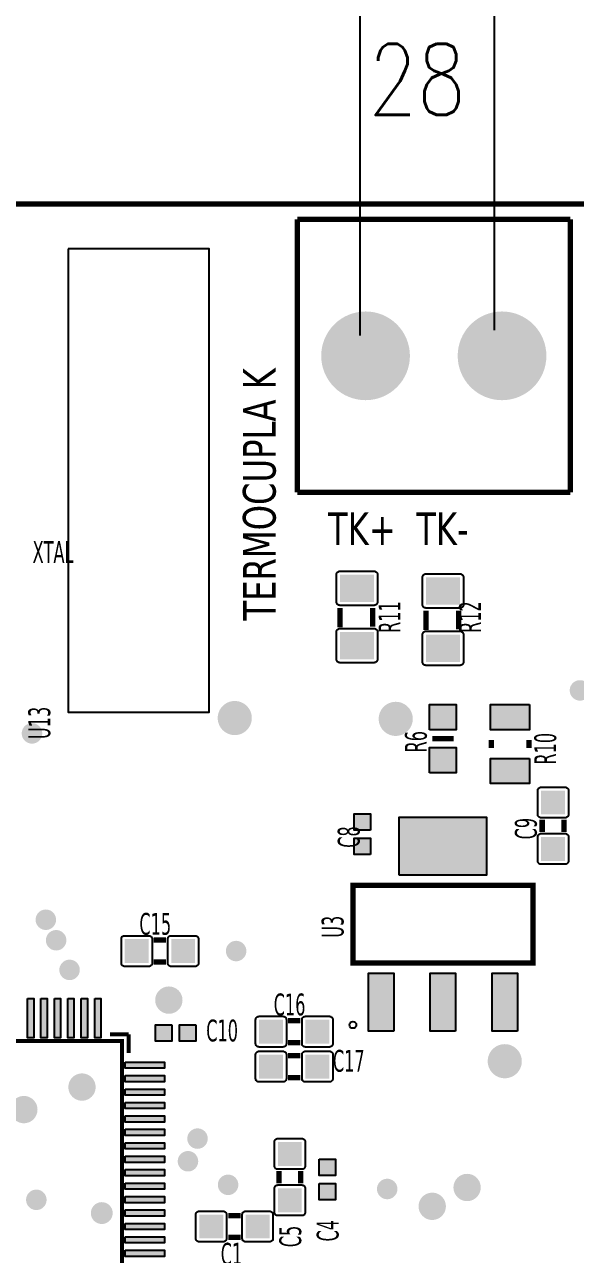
# Model space of a CAD drawing. Header units: millimetres. Extents: x 124 to 302, y 105 to 223.
# Drawn here: x 136.323 to 137.292, y 109.151 to 111.313 of the extents above; entities that cross this region are included whole.
import ezdxf
from ezdxf.enums import TextEntityAlignment as Align

# ---------------------------------------------------------------- set-up
doc = ezdxf.new("R2010")
doc.units = ezdxf.units.MM
for name, color, linetype in [('DESC', 250, 'Continuous'), ('WIREFIXED', 7, 'Continuous'), ('WIRES', 7, 'Continuous')]:
    doc.layers.add(name, color=color, linetype=linetype)
doc.styles.get("Standard").update_dxf_attribs({"font": 'tahoma.ttf'})
doc.styles.add('WD', font='romans.shx')

# ---------------------------------------------------------------- blocks, each defined once
blk = doc.blocks.new('RPAD')
blk.add_trace([(-0.5, -0.5), (-0.5, 0.5), (0.5, -0.5), (0.5, 0.5)])
blk = doc.blocks.new('EPAD')
at = {"const_width": 0.5}
blk.add_lwpolyline([(-0.25, 0, 1), (0.25, 0, 1)], format="xyb", close=True, dxfattribs=at)
blk = doc.blocks.new('oard')
for points, const_width in [([(155.9889, 119.4043), (162.6345, 119.4043), (162.6345, 122.5185), (155.9889, 122.5185), (155.9889, 119.4043)], 0.00787), ([(155.9889, 119.4043), (162.6345, 119.4043), (162.6345, 122.5185), (155.9889, 122.5185), (155.9889, 119.4043)], 0.00787), ([(155.9889, 119.4043), (162.6345, 119.4043), (162.6345, 122.5185), (155.9889, 122.5185), (155.9889, 119.4043)], 0.00787), ([(161.0668, 122.0961), (161.0668, 122.4961)], 0.00787), ([(161.4668, 122.4961), (161.0668, 122.4961)], 0.00787), ([(161.0668, 122.0961), (161.0668, 122.4961)], 0.00787), ([(161.4668, 122.4961), (161.0668, 122.4961)], 0.00787), ([(161.0668, 122.0961), (161.0668, 122.4961)], 0.00787), ([(161.4668, 122.4961), (161.0668, 122.4961)], 0.00787), ([(161.4668, 122.0961), (161.4668, 122.4961)], 0.00787), ([(161.4668, 122.0961), (161.4668, 122.4961)], 0.00787), ([(161.4668, 122.0961), (161.4668, 122.4961)], 0.00787), ([(161.4668, 122.0961), (161.0668, 122.0961)], 0.00787), ([(161.4668, 122.0961), (161.0668, 122.0961)], 0.00787), ([(161.4668, 122.0961), (161.0668, 122.0961)], 0.00787), ([(161.1292, 121.9265), (161.1292, 121.8985)], 0.00787), ([(161.1292, 121.9265), (161.1292, 121.8985)], 0.00787), ([(161.1292, 121.9265), (161.1292, 121.8985)], 0.00787), ([(161.1772, 121.9265), (161.1772, 121.8995)], 0.00787), ([(161.1772, 121.9265), (161.1772, 121.8995)], 0.00787), ([(161.1772, 121.9265), (161.1772, 121.8995)], 0.00787), ([(161.2552, 121.9226), (161.2552, 121.8946)], 0.00787), ([(161.2552, 121.9226), (161.2552, 121.8946)], 0.00787), ([(161.2552, 121.9226), (161.2552, 121.8946)], 0.00787), ([(161.3032, 121.9226), (161.3032, 121.8956)], 0.00787), ([(161.3032, 121.9226), (161.3032, 121.8956)], 0.00787), ([(161.3032, 121.9226), (161.3032, 121.8956)], 0.00787), ([(161.2645, 121.735), (161.296, 121.735)], 0.00787), ([(161.2645, 121.735), (161.296, 121.735)], 0.00787), ([(161.2645, 121.735), (161.296, 121.735)], 0.00787), ([(161.3511, 121.7331), (161.3511, 121.7213)], 0.00787), ([(161.3511, 121.7331), (161.3511, 121.7213)], 0.00787), ([(161.3511, 121.7331), (161.3511, 121.7213)], 0.00787), ([(161.4062, 121.7331), (161.4062, 121.7213)], 0.00787), ([(161.4062, 121.7331), (161.4062, 121.7213)], 0.00787), ([(161.4062, 121.7331), (161.4062, 121.7213)], 0.00787), ([(161.4256, 121.5986), (161.4256, 121.6166)], 0.00787), ([(161.4256, 121.5986), (161.4256, 121.6166)], 0.00787), ([(161.4256, 121.5986), (161.4256, 121.6166)], 0.00787), ([(161.4576, 121.5986), (161.4576, 121.6166)], 0.00787), ([(161.4576, 121.5986), (161.4576, 121.6166)], 0.00787), ([(161.4576, 121.5986), (161.4576, 121.6166)], 0.00787), ([(161.4121, 121.4063), (161.4121, 121.5205), (161.1483, 121.5205), (161.1483, 121.4063), (161.4121, 121.4063)], 0.00787), ([(161.4121, 121.4063), (161.4121, 121.5205), (161.1483, 121.5205), (161.1483, 121.4063), (161.4121, 121.4063)], 0.00787), ([(161.4121, 121.4063), (161.4121, 121.5205), (161.1483, 121.5205), (161.1483, 121.4063), (161.4121, 121.4063)], 0.00787), ([(160.8564, 121.44), (160.8744, 121.44)], 0.00787), ([(160.8564, 121.44), (160.8744, 121.44)], 0.00787), ([(160.8564, 121.44), (160.8744, 121.44)], 0.00787), ([(160.8564, 121.408), (160.8744, 121.408)], 0.00787), ([(160.8564, 121.408), (160.8744, 121.408)], 0.00787), ([(160.8564, 121.408), (160.8744, 121.408)], 0.00787), ([(161.0532, 121.3219), (161.0712, 121.3219)], 0.00787), ([(161.0532, 121.3219), (161.0712, 121.3219)], 0.00787), ([(161.0532, 121.3219), (161.0712, 121.3219)], 0.00787), ([(160.8196, 121.302), (160.792, 121.302)], 0.006), ([(160.8196, 121.302), (160.792, 121.302)], 0.006), ([(160.8196, 121.302), (160.792, 121.302)], 0.006), ([(160.8196, 121.2744), (160.8196, 121.302)], 0.006), ([(160.8196, 121.2744), (160.8196, 121.302)], 0.006), ([(160.8196, 121.2744), (160.8196, 121.302)], 0.006), ([(160.2664, 121.2921), (160.2664, 120.7488), (160.8097, 120.7488), (160.8097, 121.2921), (160.2664, 121.2921)], 0.006), ([(160.2664, 121.2921), (160.2664, 120.7488), (160.8097, 120.7488), (160.8097, 121.2921), (160.2664, 121.2921)], 0.006), ([(160.2664, 121.2921), (160.2664, 120.7488), (160.8097, 120.7488), (160.8097, 121.2921), (160.2664, 121.2921)], 0.006), ([(161.0532, 121.2899), (161.0712, 121.2899)], 0.00787), ([(161.0532, 121.2899), (161.0712, 121.2899)], 0.00787), ([(161.0532, 121.2899), (161.0712, 121.2899)], 0.00787), ([(161.0532, 121.2707), (161.0712, 121.2707)], 0.00787), ([(161.0532, 121.2707), (161.0712, 121.2707)], 0.00787), ([(161.0532, 121.2707), (161.0712, 121.2707)], 0.00787), ([(161.0532, 121.2387), (161.0712, 121.2387)], 0.00787), ([(161.0532, 121.2387), (161.0712, 121.2387)], 0.00787), ([(161.0532, 121.2387), (161.0712, 121.2387)], 0.00787), ([(161.0398, 121.1018), (161.0398, 121.0838)], 0.00787), ([(161.0398, 121.1018), (161.0398, 121.0838)], 0.00787), ([(161.0398, 121.1018), (161.0398, 121.0838)], 0.00787), ([(161.0718, 121.1018), (161.0718, 121.0838)], 0.00787), ([(161.0718, 121.1018), (161.0718, 121.0838)], 0.00787), ([(161.0718, 121.1018), (161.0718, 121.0838)], 0.00787), ([(160.9836, 121.0365), (160.9656, 121.0365)], 0.00787), ([(160.9836, 121.0365), (160.9656, 121.0365)], 0.00787), ([(160.9836, 121.0365), (160.9656, 121.0365)], 0.00787), ([(160.9836, 121.0045), (160.9656, 121.0045)], 0.00787), ([(160.9836, 121.0045), (160.9656, 121.0045)], 0.00787), ([(160.9836, 121.0045), (160.9656, 121.0045)], 0.00787)]:
    blk.add_lwpolyline(points, dxfattribs=dict(const_width=const_width))
blk.add_lwpolyline([(160.7307, 122.4531), (160.7307, 121.7741), (160.9374, 121.7741), (160.9374, 122.4531), (160.7307, 122.4531)])
for points in [[(161.1842, 121.9755), (161.1842, 121.9355), (161.1841, 121.9345), (161.1838, 121.9335), (161.1834, 121.9327), (161.1828, 121.9319), (161.182, 121.9313), (161.1812, 121.9309), (161.1803, 121.9306), (161.1792, 121.9305), (161.1292, 121.9305), (161.1282, 121.9306), (161.1273, 121.9309), (161.1264, 121.9313), (161.1257, 121.9319), (161.1251, 121.9327), (161.1246, 121.9335), (161.1243, 121.9345), (161.1242, 121.9355), (161.1242, 121.9755), (161.1243, 121.9765), (161.1246, 121.9775), (161.1251, 121.9783), (161.1257, 121.9791), (161.1264, 121.9797), (161.1273, 121.9801), (161.1282, 121.9804), (161.1292, 121.9805), (161.1792, 121.9805), (161.1803, 121.9804), (161.1812, 121.9801), (161.182, 121.9797), (161.1828, 121.9791), (161.1834, 121.9783), (161.1838, 121.9775), (161.1841, 121.9765), (161.1842, 121.9755)], [(161.3102, 121.9716), (161.3102, 121.9316), (161.3101, 121.9305), (161.3098, 121.9296), (161.3094, 121.9287), (161.3088, 121.928), (161.308, 121.9274), (161.3072, 121.927), (161.3062, 121.9267), (161.3052, 121.9266), (161.2552, 121.9266), (161.2542, 121.9267), (161.2532, 121.927), (161.2524, 121.9274), (161.2517, 121.928), (161.2511, 121.9287), (161.2506, 121.9296), (161.2503, 121.9305), (161.2502, 121.9316), (161.2502, 121.9716), (161.2503, 121.9726), (161.2506, 121.9735), (161.2511, 121.9744), (161.2517, 121.9751), (161.2524, 121.9757), (161.2532, 121.9762), (161.2542, 121.9765), (161.2552, 121.9766), (161.3052, 121.9766), (161.3062, 121.9765), (161.3072, 121.9762), (161.308, 121.9757), (161.3088, 121.9751), (161.3094, 121.9744), (161.3098, 121.9735), (161.3101, 121.9726), (161.3102, 121.9716)], [(161.1842, 121.8915), (161.1842, 121.8515), (161.1841, 121.8505), (161.1838, 121.8495), (161.1834, 121.8487), (161.1828, 121.8479), (161.182, 121.8473), (161.1812, 121.8469), (161.1803, 121.8466), (161.1792, 121.8465), (161.1292, 121.8465), (161.1282, 121.8466), (161.1273, 121.8469), (161.1264, 121.8473), (161.1257, 121.8479), (161.1251, 121.8487), (161.1246, 121.8495), (161.1243, 121.8505), (161.1242, 121.8515), (161.1242, 121.8915), (161.1243, 121.8925), (161.1246, 121.8935), (161.1251, 121.8943), (161.1257, 121.8951), (161.1264, 121.8957), (161.1273, 121.8961), (161.1282, 121.8964), (161.1292, 121.8965), (161.1792, 121.8965), (161.1803, 121.8964), (161.1812, 121.8961), (161.182, 121.8957), (161.1828, 121.8951), (161.1834, 121.8943), (161.1838, 121.8935), (161.1841, 121.8925), (161.1842, 121.8915)], [(161.3102, 121.8876), (161.3102, 121.8476), (161.3101, 121.8465), (161.3098, 121.8456), (161.3094, 121.8447), (161.3088, 121.844), (161.308, 121.8434), (161.3072, 121.843), (161.3062, 121.8427), (161.3052, 121.8426), (161.2552, 121.8426), (161.2542, 121.8427), (161.2532, 121.843), (161.2524, 121.8434), (161.2517, 121.844), (161.2511, 121.8447), (161.2506, 121.8456), (161.2503, 121.8465), (161.2502, 121.8476), (161.2502, 121.8876), (161.2503, 121.8886), (161.2506, 121.8895), (161.2511, 121.8904), (161.2517, 121.8911), (161.2524, 121.8917), (161.2532, 121.8922), (161.2542, 121.8925), (161.2552, 121.8926), (161.3052, 121.8926), (161.3062, 121.8925), (161.3072, 121.8922), (161.308, 121.8917), (161.3088, 121.8911), (161.3094, 121.8904), (161.3098, 121.8895), (161.3101, 121.8886), (161.3102, 121.8876)], [(161.2607, 121.748), (161.2607, 121.785), (161.2997, 121.785), (161.2997, 121.748), (161.2607, 121.748)], [(161.4071, 121.785), (161.4071, 121.748), (161.3501, 121.748), (161.3501, 121.785), (161.4071, 121.785)], [(161.2607, 121.685), (161.2607, 121.722), (161.2997, 121.722), (161.2997, 121.685), (161.2607, 121.685)], [(161.4071, 121.7063), (161.4071, 121.6693), (161.3501, 121.6693), (161.3501, 121.7063), (161.4071, 121.7063)], [(161.4191, 121.6241), (161.4191, 121.6591), (161.4192, 121.6601), (161.4195, 121.6611), (161.42, 121.6619), (161.4206, 121.6627), (161.4213, 121.6633), (161.4222, 121.6637), (161.4231, 121.664), (161.4241, 121.6641), (161.4591, 121.6641), (161.4602, 121.664), (161.4611, 121.6637), (161.4619, 121.6633), (161.4627, 121.6627), (161.4633, 121.6619), (161.4637, 121.6611), (161.464, 121.6601), (161.4641, 121.6591), (161.4641, 121.6241), (161.464, 121.6231), (161.4637, 121.6221), (161.4633, 121.6213), (161.4627, 121.6206), (161.4619, 121.62), (161.4611, 121.6195), (161.4602, 121.6192), (161.4591, 121.6191), (161.4241, 121.6191), (161.4231, 121.6192), (161.4222, 121.6195), (161.4213, 121.62), (161.4206, 121.6206), (161.42, 121.6213), (161.4195, 121.6221), (161.4192, 121.6231), (161.4191, 121.6241)], [(161.1741, 121.601), (161.1501, 121.601), (161.1501, 121.625), (161.1741, 121.625), (161.1741, 121.601)], [(161.2162, 121.5351), (161.2162, 121.6201), (161.3442, 121.6201), (161.3442, 121.5351), (161.2162, 121.5351)], [(161.4191, 121.5561), (161.4191, 121.5911), (161.4192, 121.5921), (161.4195, 121.5931), (161.42, 121.5939), (161.4206, 121.5947), (161.4213, 121.5953), (161.4222, 121.5957), (161.4231, 121.596), (161.4241, 121.5961), (161.4591, 121.5961), (161.4602, 121.596), (161.4611, 121.5957), (161.4619, 121.5953), (161.4627, 121.5947), (161.4633, 121.5939), (161.4637, 121.5931), (161.464, 121.5921), (161.4641, 121.5911), (161.4641, 121.5561), (161.464, 121.5551), (161.4637, 121.5541), (161.4633, 121.5533), (161.4627, 121.5526), (161.4619, 121.552), (161.4611, 121.5515), (161.4602, 121.5512), (161.4591, 121.5511), (161.4241, 121.5511), (161.4231, 121.5512), (161.4222, 121.5515), (161.4213, 121.552), (161.4206, 121.5526), (161.42, 121.5533), (161.4195, 121.5541), (161.4192, 121.5551), (161.4191, 121.5561)], [(161.1741, 121.5656), (161.1501, 121.5656), (161.1501, 121.5896), (161.1741, 121.5896), (161.1741, 121.5656)], [(160.8139, 121.4465), (160.8489, 121.4465), (160.8499, 121.4464), (160.8509, 121.4461), (160.8517, 121.4457), (160.8524, 121.4451), (160.8531, 121.4443), (160.8535, 121.4435), (160.8538, 121.4425), (160.8539, 121.4415), (160.8539, 121.4065), (160.8538, 121.4055), (160.8535, 121.4045), (160.8531, 121.4037), (160.8524, 121.403), (160.8517, 121.4023), (160.8509, 121.4019), (160.8499, 121.4016), (160.8489, 121.4015), (160.8139, 121.4015), (160.8129, 121.4016), (160.8119, 121.4019), (160.8111, 121.4023), (160.8103, 121.403), (160.8097, 121.4037), (160.8093, 121.4045), (160.809, 121.4055), (160.8089, 121.4065), (160.8089, 121.4415), (160.809, 121.4425), (160.8093, 121.4435), (160.8097, 121.4443), (160.8103, 121.4451), (160.8111, 121.4457), (160.8119, 121.4461), (160.8129, 121.4464), (160.8139, 121.4465)], [(160.8819, 121.4465), (160.9169, 121.4465), (160.9179, 121.4464), (160.9189, 121.4461), (160.9197, 121.4457), (160.9204, 121.4451), (160.9211, 121.4443), (160.9215, 121.4435), (160.9218, 121.4425), (160.9219, 121.4415), (160.9219, 121.4065), (160.9218, 121.4055), (160.9215, 121.4045), (160.9211, 121.4037), (160.9204, 121.403), (160.9197, 121.4023), (160.9189, 121.4019), (160.9179, 121.4016), (160.9169, 121.4015), (160.8819, 121.4015), (160.8809, 121.4016), (160.8799, 121.4019), (160.8791, 121.4023), (160.8783, 121.403), (160.8777, 121.4037), (160.8773, 121.4045), (160.877, 121.4055), (160.8769, 121.4065), (160.8769, 121.4415), (160.877, 121.4425), (160.8773, 121.4435), (160.8777, 121.4443), (160.8783, 121.4451), (160.8791, 121.4457), (160.8799, 121.4461), (160.8809, 121.4464), (160.8819, 121.4465)], [(161.2082, 121.3067), (161.1712, 121.3067), (161.1712, 121.3917), (161.2082, 121.3917), (161.2082, 121.3067)], [(161.2987, 121.3067), (161.2617, 121.3067), (161.2617, 121.3917), (161.2987, 121.3917), (161.2987, 121.3067)], [(161.3893, 121.3067), (161.3523, 121.3067), (161.3523, 121.3917), (161.3893, 121.3917), (161.3893, 121.3067)], [(160.6714, 121.3543), (160.6804, 121.3543), (160.6804, 121.2968), (160.6714, 121.2968), (160.6714, 121.3543)], [(160.6911, 121.3543), (160.7001, 121.3543), (160.7001, 121.2968), (160.6911, 121.2968), (160.6911, 121.3543)], [(160.7108, 121.3543), (160.7198, 121.3543), (160.7198, 121.2968), (160.7108, 121.2968), (160.7108, 121.3543)], [(160.7304, 121.3543), (160.7394, 121.3543), (160.7394, 121.2968), (160.7304, 121.2968), (160.7304, 121.3543)], [(160.7501, 121.3543), (160.7591, 121.3543), (160.7591, 121.2968), (160.7501, 121.2968), (160.7501, 121.3543)], [(160.7698, 121.3543), (160.7788, 121.3543), (160.7788, 121.2968), (160.7698, 121.2968), (160.7698, 121.3543)], [(161.0107, 121.3284), (161.0457, 121.3284), (161.0468, 121.3283), (161.0477, 121.328), (161.0486, 121.3276), (161.0493, 121.327), (161.0499, 121.3262), (161.0504, 121.3254), (161.0506, 121.3244), (161.0507, 121.3234), (161.0507, 121.2884), (161.0506, 121.2874), (161.0504, 121.2864), (161.0499, 121.2856), (161.0493, 121.2848), (161.0486, 121.2842), (161.0477, 121.2838), (161.0468, 121.2835), (161.0457, 121.2834), (161.0107, 121.2834), (161.0097, 121.2835), (161.0088, 121.2838), (161.0079, 121.2842), (161.0072, 121.2848), (161.0066, 121.2856), (161.0061, 121.2864), (161.0058, 121.2874), (161.0057, 121.2884), (161.0057, 121.3234), (161.0058, 121.3244), (161.0061, 121.3254), (161.0066, 121.3262), (161.0072, 121.327), (161.0079, 121.3276), (161.0088, 121.328), (161.0097, 121.3283), (161.0107, 121.3284)], [(161.0787, 121.3284), (161.1137, 121.3284), (161.1148, 121.3283), (161.1157, 121.328), (161.1166, 121.3276), (161.1173, 121.327), (161.1179, 121.3262), (161.1184, 121.3254), (161.1186, 121.3244), (161.1187, 121.3234), (161.1187, 121.2884), (161.1186, 121.2874), (161.1184, 121.2864), (161.1179, 121.2856), (161.1173, 121.2848), (161.1166, 121.2842), (161.1157, 121.2838), (161.1148, 121.2835), (161.1137, 121.2834), (161.0787, 121.2834), (161.0777, 121.2835), (161.0768, 121.2838), (161.0759, 121.2842), (161.0752, 121.2848), (161.0746, 121.2856), (161.0741, 121.2864), (161.0738, 121.2874), (161.0737, 121.2884), (161.0737, 121.3234), (161.0738, 121.3244), (161.0741, 121.3254), (161.0746, 121.3262), (161.0752, 121.327), (161.0759, 121.3276), (161.0768, 121.328), (161.0777, 121.3283), (161.0787, 121.3284)], [(160.8828, 121.3159), (160.8828, 121.2919), (160.8588, 121.2919), (160.8588, 121.3159), (160.8828, 121.3159)], [(160.9182, 121.3159), (160.9182, 121.2919), (160.8942, 121.2919), (160.8942, 121.3159), (160.9182, 121.3159)], [(161.0107, 121.2772), (161.0457, 121.2772), (161.0468, 121.2771), (161.0477, 121.2768), (161.0486, 121.2764), (161.0493, 121.2758), (161.0499, 121.275), (161.0504, 121.2742), (161.0506, 121.2732), (161.0507, 121.2722), (161.0507, 121.2372), (161.0506, 121.2362), (161.0504, 121.2352), (161.0499, 121.2344), (161.0493, 121.2337), (161.0486, 121.2331), (161.0477, 121.2326), (161.0468, 121.2323), (161.0457, 121.2322), (161.0107, 121.2322), (161.0097, 121.2323), (161.0088, 121.2326), (161.0079, 121.2331), (161.0072, 121.2337), (161.0066, 121.2344), (161.0061, 121.2352), (161.0058, 121.2362), (161.0057, 121.2372), (161.0057, 121.2722), (161.0058, 121.2732), (161.0061, 121.2742), (161.0066, 121.275), (161.0072, 121.2758), (161.0079, 121.2764), (161.0088, 121.2768), (161.0097, 121.2771), (161.0107, 121.2772)], [(161.0787, 121.2772), (161.1137, 121.2772), (161.1148, 121.2771), (161.1157, 121.2768), (161.1166, 121.2764), (161.1173, 121.2758), (161.1179, 121.275), (161.1184, 121.2742), (161.1186, 121.2732), (161.1187, 121.2722), (161.1187, 121.2372), (161.1186, 121.2362), (161.1184, 121.2352), (161.1179, 121.2344), (161.1173, 121.2337), (161.1166, 121.2331), (161.1157, 121.2326), (161.1148, 121.2323), (161.1137, 121.2322), (161.0787, 121.2322), (161.0777, 121.2323), (161.0768, 121.2326), (161.0759, 121.2331), (161.0752, 121.2337), (161.0746, 121.2344), (161.0741, 121.2352), (161.0738, 121.2362), (161.0737, 121.2372), (161.0737, 121.2722), (161.0738, 121.2732), (161.0741, 121.2742), (161.0746, 121.275), (161.0752, 121.2758), (161.0759, 121.2764), (161.0768, 121.2768), (161.0777, 121.2771), (161.0787, 121.2772)], [(160.8145, 121.2612), (160.872, 121.2612), (160.872, 121.2522), (160.8145, 121.2522), (160.8145, 121.2612)], [(160.8145, 121.2415), (160.872, 121.2415), (160.872, 121.2325), (160.8145, 121.2325), (160.8145, 121.2415)], [(160.8145, 121.2218), (160.872, 121.2218), (160.872, 121.2128), (160.8145, 121.2128), (160.8145, 121.2218)], [(160.8145, 121.2021), (160.872, 121.2021), (160.872, 121.1931), (160.8145, 121.1931), (160.8145, 121.2021)], [(160.8145, 121.1824), (160.872, 121.1824), (160.872, 121.1734), (160.8145, 121.1734), (160.8145, 121.1824)], [(160.8145, 121.1628), (160.872, 121.1628), (160.872, 121.1538), (160.8145, 121.1538), (160.8145, 121.1628)], [(160.8145, 121.1431), (160.872, 121.1431), (160.872, 121.1341), (160.8145, 121.1341), (160.8145, 121.1431)], [(161.0783, 121.1443), (161.0783, 121.1093), (161.0782, 121.1082), (161.0779, 121.1073), (161.0775, 121.1064), (161.0769, 121.1057), (161.0761, 121.1051), (161.0753, 121.1046), (161.0743, 121.1044), (161.0733, 121.1043), (161.0383, 121.1043), (161.0373, 121.1044), (161.0363, 121.1046), (161.0355, 121.1051), (161.0347, 121.1057), (161.0341, 121.1064), (161.0337, 121.1073), (161.0334, 121.1082), (161.0333, 121.1093), (161.0333, 121.1443), (161.0334, 121.1453), (161.0337, 121.1462), (161.0341, 121.1471), (161.0347, 121.1478), (161.0355, 121.1484), (161.0363, 121.1489), (161.0373, 121.1492), (161.0383, 121.1493), (161.0733, 121.1493), (161.0743, 121.1492), (161.0753, 121.1489), (161.0761, 121.1484), (161.0769, 121.1478), (161.0775, 121.1471), (161.0779, 121.1462), (161.0782, 121.1453), (161.0783, 121.1443)], [(160.8145, 121.1234), (160.872, 121.1234), (160.872, 121.1144), (160.8145, 121.1144), (160.8145, 121.1234)], [(161.0989, 121.1191), (161.1229, 121.1191), (161.1229, 121.0951), (161.0989, 121.0951), (161.0989, 121.1191)], [(160.8145, 121.1037), (160.872, 121.1037), (160.872, 121.0947), (160.8145, 121.0947), (160.8145, 121.1037)], [(160.8145, 121.084), (160.872, 121.084), (160.872, 121.075), (160.8145, 121.075), (160.8145, 121.084)], [(161.0783, 121.0763), (161.0783, 121.0413), (161.0782, 121.0402), (161.0779, 121.0393), (161.0775, 121.0384), (161.0769, 121.0377), (161.0761, 121.0371), (161.0753, 121.0366), (161.0743, 121.0364), (161.0733, 121.0363), (161.0383, 121.0363), (161.0373, 121.0364), (161.0363, 121.0366), (161.0355, 121.0371), (161.0347, 121.0377), (161.0341, 121.0384), (161.0337, 121.0393), (161.0334, 121.0402), (161.0333, 121.0413), (161.0333, 121.0763), (161.0334, 121.0773), (161.0337, 121.0782), (161.0341, 121.0791), (161.0347, 121.0798), (161.0355, 121.0804), (161.0363, 121.0809), (161.0373, 121.0812), (161.0383, 121.0813), (161.0733, 121.0813), (161.0743, 121.0812), (161.0753, 121.0809), (161.0761, 121.0804), (161.0769, 121.0798), (161.0775, 121.0791), (161.0779, 121.0782), (161.0782, 121.0773), (161.0783, 121.0763)], [(161.0989, 121.0836), (161.1229, 121.0836), (161.1229, 121.0596), (161.0989, 121.0596), (161.0989, 121.0836)], [(160.8145, 121.0643), (160.872, 121.0643), (160.872, 121.0553), (160.8145, 121.0553), (160.8145, 121.0643)], [(160.8145, 121.0446), (160.872, 121.0446), (160.872, 121.0356), (160.8145, 121.0356), (160.8145, 121.0446)], [(160.9581, 120.998), (160.9231, 120.998), (160.922, 120.9981), (160.9211, 120.9984), (160.9202, 120.9988), (160.9195, 120.9994), (160.9189, 121.0001), (160.9184, 121.001), (160.9182, 121.0019), (160.9181, 121.003), (160.9181, 121.038), (160.9182, 121.039), (160.9184, 121.0399), (160.9189, 121.0408), (160.9195, 121.0415), (160.9202, 121.0421), (160.9211, 121.0426), (160.922, 121.0429), (160.9231, 121.043), (160.9581, 121.043), (160.9591, 121.0429), (160.96, 121.0426), (160.9609, 121.0421), (160.9616, 121.0415), (160.9622, 121.0408), (160.9627, 121.0399), (160.963, 121.039), (160.9631, 121.038), (160.9631, 121.003), (160.963, 121.0019), (160.9627, 121.001), (160.9622, 121.0001), (160.9616, 120.9994), (160.9609, 120.9988), (160.96, 120.9984), (160.9591, 120.9981), (160.9581, 120.998)], [(161.0261, 120.998), (160.9911, 120.998), (160.99, 120.9981), (160.9891, 120.9984), (160.9882, 120.9988), (160.9875, 120.9994), (160.9869, 121.0001), (160.9864, 121.001), (160.9862, 121.0019), (160.9861, 121.003), (160.9861, 121.038), (160.9862, 121.039), (160.9864, 121.0399), (160.9869, 121.0408), (160.9875, 121.0415), (160.9882, 121.0421), (160.9891, 121.0426), (160.99, 121.0429), (160.9911, 121.043), (161.0261, 121.043), (161.0271, 121.0429), (161.028, 121.0426), (161.0289, 121.0421), (161.0296, 121.0415), (161.0302, 121.0408), (161.0307, 121.0399), (161.031, 121.039), (161.0311, 121.038), (161.0311, 121.003), (161.031, 121.0019), (161.0307, 121.001), (161.0302, 121.0001), (161.0296, 120.9994), (161.0289, 120.9988), (161.028, 120.9984), (161.0271, 120.9981), (161.0261, 120.998)], [(160.8145, 121.025), (160.872, 121.025), (160.872, 121.016), (160.8145, 121.016), (160.8145, 121.025)], [(160.8145, 121.0053), (160.872, 121.0053), (160.872, 120.9963), (160.8145, 120.9963), (160.8145, 121.0053)], [(160.8145, 120.9856), (160.872, 120.9856), (160.872, 120.9766), (160.8145, 120.9766), (160.8145, 120.9856)]]:
    blk.add_lwpolyline(points, close=True)
blk.add_circle((161.1483, 121.3157), 0.00492)
blk.add_circle((161.1483, 121.3157), 0.00492)
blk.add_circle((161.1483, 121.3157), 0.00492)
for name, p, xscale, yscale in [('EPAD', (161.1668, 122.2961), 0.13, 0.13), ('EPAD', (161.3668, 122.2961), 0.13, 0.13), ('EPAD', (161.481, 121.8059), 0.03, 0.03), ('EPAD', (160.9751, 121.7654), 0.05, 0.05), ('EPAD', (161.211, 121.7642), 0.05, 0.05), ('EPAD', (160.6779, 121.7429), 0.03, 0.03), ('EPAD', (160.6982, 121.4699), 0.03, 0.03), ('EPAD', (160.7133, 121.4398), 0.03, 0.03), ('RPAD', (160.8314, 121.424), 0.035, 0.035), ('RPAD', (160.8994, 121.424), 0.035, 0.035), ('EPAD', (160.9771, 121.424), 0.03, 0.03), ('EPAD', (160.733, 121.3964), 0.03, 0.03), ('EPAD', (160.8785, 121.3521), 0.04, 0.04), ('RPAD', (160.6759, 121.3256), 0.009, 0.0575), ('RPAD', (160.6956, 121.3256), 0.009, 0.0575), ('RPAD', (160.7153, 121.3256), 0.009, 0.0575), ('RPAD', (160.7349, 121.3256), 0.009, 0.0575), ('RPAD', (160.7546, 121.3256), 0.009, 0.0575), ('RPAD', (160.7743, 121.3256), 0.009, 0.0575), ('RPAD', (161.0282, 121.3059), 0.035, 0.035), ('RPAD', (161.0962, 121.3059), 0.035, 0.035), ('EPAD', (161.3708, 121.2626), 0.05, 0.05), ('RPAD', (161.0282, 121.2547), 0.035, 0.035), ('RPAD', (161.0962, 121.2547), 0.035, 0.035), ('RPAD', (160.8432, 121.2567), 0.0575, 0.009), ('EPAD', (160.7512, 121.2247), 0.04, 0.04), ('RPAD', (160.8432, 121.237), 0.0575, 0.009), ('RPAD', (160.8432, 121.2173), 0.0575, 0.009), ('EPAD', (160.666, 121.1917), 0.04, 0.04), ('RPAD', (160.8432, 121.1976), 0.0575, 0.009), ('RPAD', (160.8432, 121.1779), 0.0575, 0.009), ('RPAD', (160.8432, 121.1583), 0.0575, 0.009), ('EPAD', (160.9205, 121.1492), 0.03, 0.03), ('RPAD', (160.8432, 121.1386), 0.0575, 0.009), ('RPAD', (160.8432, 121.1189), 0.0575, 0.009), ('EPAD', (160.9065, 121.116), 0.03, 0.03), ('RPAD', (161.1109, 121.1071), 0.024, 0.024), ('RPAD', (160.8432, 121.0992), 0.0575, 0.009), ('EPAD', (160.9653, 121.0815), 0.03, 0.03), ('EPAD', (161.1985, 121.0754), 0.03, 0.03), ('EPAD', (161.3156, 121.0776), 0.04, 0.04), ('EPAD', (160.6843, 121.0595), 0.03, 0.03), ('RPAD', (160.8432, 121.0795), 0.0575, 0.009), ('RPAD', (161.1109, 121.0716), 0.024, 0.024), ('EPAD', (161.2645, 121.05), 0.04, 0.04), ('EPAD', (160.7802, 121.0401), 0.032, 0.032), ('RPAD', (160.8432, 121.0598), 0.0575, 0.009), ('RPAD', (160.8432, 121.0401), 0.0575, 0.009), ('RPAD', (160.8432, 121.0205), 0.0575, 0.009), ('RPAD', (160.8432, 121.0008), 0.0575, 0.009), ('RPAD', (160.8432, 120.9811), 0.0575, 0.009)]:
    blk.add_blockref(name, p, dxfattribs=dict(xscale=xscale, yscale=yscale))
for p, xscale, yscale, rotation in [((161.1542, 121.9555), 0.04, 0.05, 270), ((161.2802, 121.9516), 0.04, 0.05, 270), ((161.1542, 121.8715), 0.04, 0.05, 270), ((161.2802, 121.8676), 0.04, 0.05, 270), ((161.2802, 121.7665), 0.037, 0.039, 90), ((161.3786, 121.7665), 0.037, 0.057, 270), ((161.2802, 121.7035), 0.037, 0.039, 90), ((161.3786, 121.6878), 0.037, 0.057, 270), ((161.4416, 121.6416), 0.035, 0.035, 90), ((161.1621, 121.613), 0.024, 0.024, 180), ((161.2802, 121.5776), 0.085, 0.128, 90), ((161.4416, 121.5736), 0.035, 0.035, 90), ((161.1621, 121.5776), 0.024, 0.024, 180), ((161.1897, 121.3492), 0.037, 0.085, 180), ((161.2802, 121.3492), 0.037, 0.085, 180), ((161.3708, 121.3492), 0.037, 0.085, 180), ((160.8708, 121.3039), 0.024, 0.024, 270), ((160.9062, 121.3039), 0.024, 0.024, 270), ((161.0558, 121.1268), 0.035, 0.035, 270), ((161.0558, 121.0588), 0.035, 0.035, 270), ((160.9406, 121.0205), 0.035, 0.035, 180), ((161.0086, 121.0205), 0.035, 0.035, 180)]:
    blk.add_blockref('RPAD', p, dxfattribs=dict(xscale=xscale, yscale=yscale, rotation=rotation))
for s, height, width, p in [('TERMOCUPLA K', 0.048, 0.833333, (161.035, 121.9083)), ('TERMOCUPLA K', 0.048, 0.833333, (161.035, 121.9083)), ('TERMOCUPLA K', 0.048, 0.833333, (161.035, 121.9083)), ('R11', 0.032, 0.625, (161.2178, 121.8901)), ('R11', 0.032, 0.625, (161.2178, 121.8901)), ('R11', 0.032, 0.625, (161.2178, 121.8901)), ('R12', 0.032, 0.625, (161.3359, 121.8901)), ('R12', 0.032, 0.625, (161.3359, 121.8901)), ('R12', 0.032, 0.625, (161.3359, 121.8901)), ('U13', 0.032, 0.625, (160.7046, 121.7346)), ('U13', 0.032, 0.625, (160.7046, 121.7346)), ('U13', 0.032, 0.625, (160.7046, 121.7346)), ('R6', 0.032, 0.625, (161.2565, 121.715)), ('R6', 0.032, 0.625, (161.2565, 121.715)), ('R6', 0.032, 0.625, (161.2565, 121.715)), ('R10', 0.032, 0.625, (161.4461, 121.6972)), ('R10', 0.032, 0.625, (161.4461, 121.6972)), ('R10', 0.032, 0.625, (161.4461, 121.6972)), ('C9', 0.032, 0.625, (161.4177, 121.5876)), ('C9', 0.032, 0.625, (161.4177, 121.5876)), ('C9', 0.032, 0.625, (161.4177, 121.5876)), ('C8', 0.032, 0.625, (161.1581, 121.5753)), ('C8', 0.032, 0.625, (161.1581, 121.5753)), ('C8', 0.032, 0.625, (161.1581, 121.5753)), ('U3', 0.032, 0.625, (161.1345, 121.4434)), ('U3', 0.032, 0.625, (161.1345, 121.4434)), ('U3', 0.032, 0.625, (161.1345, 121.4434)), ('C5', 0.032, 0.625, (161.0724, 120.9901)), ('C5', 0.032, 0.625, (161.0724, 120.9901)), ('C5', 0.032, 0.625, (161.0724, 120.9901)), ('C4', 0.032, 0.625, (161.1272, 120.9985)), ('C4', 0.032, 0.625, (161.1272, 120.9985)), ('C4', 0.032, 0.625, (161.1272, 120.9985))]:
    blk.add_text(s, height=height, rotation=90, dxfattribs=dict(width=width)).set_placement(p)
for s, height, width, p in [('TK+  TK-', 0.048, 0.833333, (161.1118, 122.0187)), ('TK+  TK-', 0.048, 0.833333, (161.1118, 122.0187)), ('TK+  TK-', 0.048, 0.833333, (161.1118, 122.0187)), ('XTAL', 0.032, 0.625, (160.6788, 121.9927)), ('XTAL', 0.032, 0.625, (160.6788, 121.9927)), ('XTAL', 0.032, 0.625, (160.6788, 121.9927)), ('C15', 0.032, 0.625, (160.8354, 121.4479)), ('C15', 0.032, 0.625, (160.8354, 121.4479)), ('C15', 0.032, 0.625, (160.8354, 121.4479)), ('C16', 0.032, 0.625, (161.0322, 121.3298)), ('C16', 0.032, 0.625, (161.0322, 121.3298)), ('C16', 0.032, 0.625, (161.0322, 121.3298)), ('C10', 0.032, 0.625, (160.9333, 121.2916)), ('C10', 0.032, 0.625, (160.9333, 121.2916)), ('C10', 0.032, 0.625, (160.9333, 121.2916)), ('C17', 0.032, 0.625, (161.1189, 121.2472)), ('C17', 0.032, 0.625, (161.1189, 121.2472)), ('C17', 0.032, 0.625, (161.1189, 121.2472)), ('C1', 0.032, 0.625, (160.9546, 120.9645)), ('C1', 0.032, 0.625, (160.9546, 120.9645)), ('C1', 0.032, 0.625, (160.9546, 120.9645))]:
    blk.add_text(s, height=height, dxfattribs=dict(width=width)).set_placement(p)
blk = doc.blocks.new('WD_WNV')
at = {"style": 'WD', "flags": 1}
for tag, p in [('W01USER', (-0.0625, 0.0938)), ('W02USER', (-0.0625, 0.0859)), ('W03USER', (-0.0625, 0.0781)), ('W04USER', (-0.0625, 0.0703)), ('W05USER', (-0.0625, 0.0625)), ('W06USER', (-0.0625, 0.0547)), ('W07USER', (-0.0625, 0.0469)), ('W08USER', (-0.0625, 0.0391)), ('W09USER', (-0.0625, 0.0312)), ('W10USER', (-0.0625, 0.0234))]:
    blk.add_attdef(tag, text='', height=0.005, dxfattribs=at).set_placement(p, align=Align.CENTER)
at = {"linetype": 'Continuous', "style": 'WD', "width": 0.8}
blk.add_attdef('WIRENO', text='', height=0.125, dxfattribs=at).set_placement((-0.05, 0), align=Align.MIDDLE_RIGHT)

msp = doc.modelspace()

# ---------------------------------------------------------------- linework, layer by layer
at = {"layer": 'WIRES'}
for p, q in [((136.9128, 112.2614), (136.9128, 110.7666)), ((137.149, 111.5107), (137.149, 110.7757))]:
    msp.add_line(p, q, dxfattribs=at)

# ---------------------------------------------------------------- block references
at = {"layer": 'DESC', "xscale": 1.2, "yscale": 1.2, "zscale": 1.2}
msp.add_blockref('oard', (-56.4775, -36.0246), dxfattribs=at)
at = {"layer": 'WIREFIXED'}
ref = msp.add_blockref('WD_WNV', (137.149, 111.2167), dxfattribs=at)
ref.add_attrib('WIRENOF', '28', dxfattribs={"linetype": 'Continuous', "height": 0.125, "style": 'WD', "width": 0.8}).set_placement((137.099, 111.2167), align=Align.MIDDLE_RIGHT)

doc.saveas('drawing.dxf')
